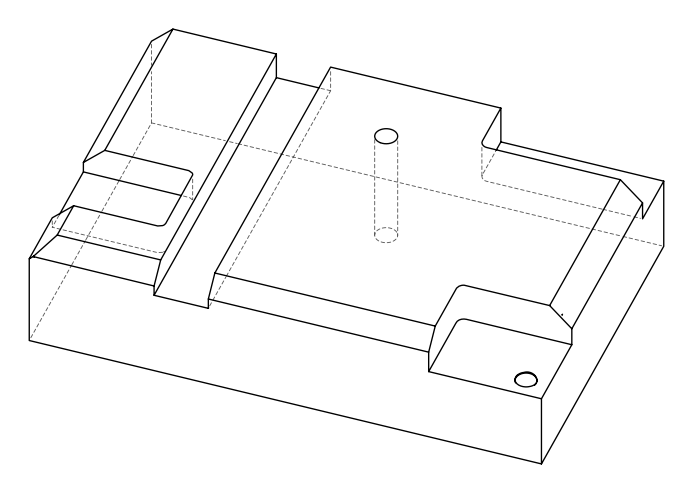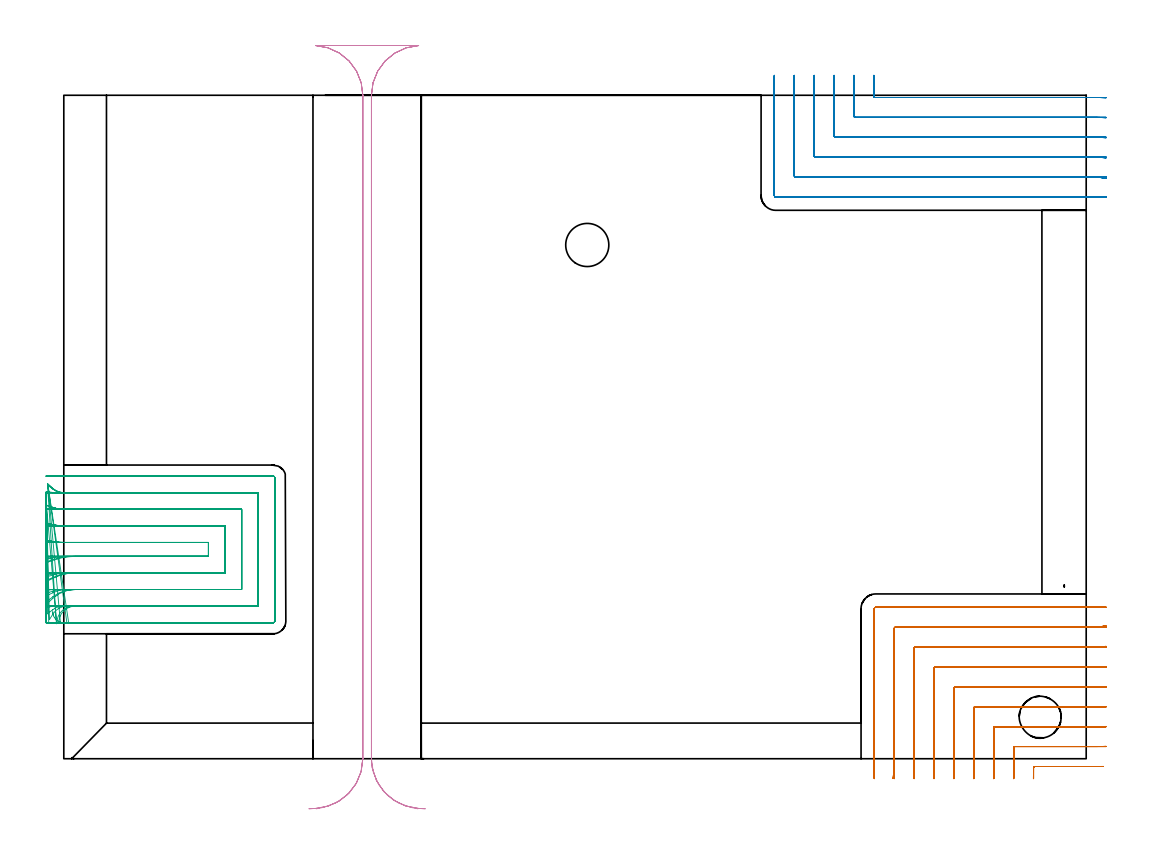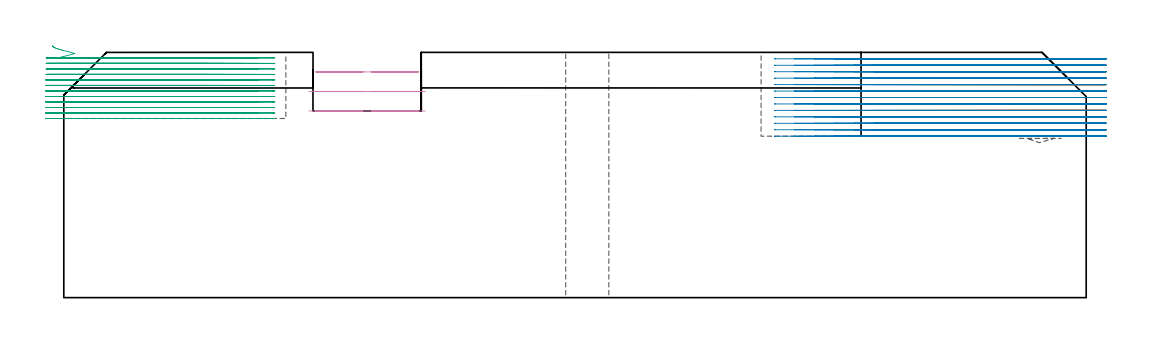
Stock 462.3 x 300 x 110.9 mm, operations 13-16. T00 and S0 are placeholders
(PLAN: 16 operations, 9 tool changes, 134.6 min)
(1 SPOT_DRILL | STEP1HOLE | NXT0321_9005460120000 | 0.05 min | 182 mm3)
(2 SPOT_DRILL_1 | STEP1POCKET | NXT0321_9005460120000 | 0.06 min | 4449 mm3)
(3 DRILL_BLIND_HOLE_INTO_CENTER | STEP1HOLE | UGT0301_198 | 0.06 min | 396 mm3)
(4 GUN_DRILL_THROUGH_HOLE | STEP1HOLE | UGT0307_003 | 0.55 min | 3818 mm3)
(5 SPADE_DRILL_TO_ENLARGE_THROUGH_HOLE | STEP1HOLE | UGT0306_010 | 0.48 min | 28662 mm3)
(6 DRILL_BLIND_HOLE_INTO_CENTER_1 | STEP1POCKET | NXT0301_128 | 0.02 min | 0 mm3)
(7 MILL_ROUGH_BLIND_HOLE_CONTOUR | STEP1POCKET | NXT0201_013 | Spiral | 0.21 min | 5029 mm3)
(8 AREA_MILL | FG_CHAMFER_SURFACE | UGT0205_001 | 3.16 min | 11966 mm3)
(9 AREA_MILL_1 | FG_CHAMFER_SURFACE_1 | UGT0205_001 | 5.18 min | 13771 mm3)
(10 AREA_MILL_2 | FG_CHAMFER_SURFACE_2 | UGT0205_001 | 9.72 min | 32609 mm3)
(11 AREA_MILL_3 | FG_CHAMFER_SURFACE_3 | UGT0205_001 | 11.3 min | 37842 mm3)
(12 AREA_MILL_4 | FG_CHAMFER_SURFACE_4 | UGT0205_001 | 9.84 min | 27697 mm3)
(13 MILL_CORNER_NOTCH_RECTANGULAR | CORNER_NOTCH_RECTANGULAR | NXT0201_011 | Follow Part, ap 3, ae 75% | 28.76 min | 275419 mm3)
(14 MILL_CORNER_NOTCH_RECTANGULAR_1 | CORNER_NOTCH_RECTANGULAR_1 | NXT0201_011 | Follow Part, ap 3, ae 75% | 27.34 min | 287849 mm3)
(15 MILL_SLOT | SLOT_PARTIAL_RECTANGULAR | NXT0201_013 | Follow Part, ap 2.5, ae 75% | 32.81 min | 225673 mm3)
(16 MILL_RECTANGULAR_SLOT | SLOT_RECTANGULAR | UGT0201_009 | Follow Part, ap 11.25, ae 75% | 5.07 min | 387062 mm3)
(TOOL NXT0321_9005460120000 | NC Spot Drill, 142deg, 12mm, Carbide, Uncoated | D12 PA142 FL30 Z2)
(TOOL UGT0301_198 | Twist Drill 7.9 mm | D7.9 PA118 FL73 Z2)
(TOOL UGT0307_003 | Gun Drill 7 mm | D7 PA130 FL24 Z1)
(TOOL UGT0306_010 | Spade Drill 19.5mm | D19.5 PA132 FL10 Z2)
(TOOL NXT0301_128 | Carbide Drill 12mm [861.1-1200-036A1-GP GC34] | D12 PA150 FL37.4 Z2)
(TOOL NXT0201_013 | ENDMILL 10mm | D10 FL30 Z4)
(TOOL UGT0205_001 | Chamfer Mill 20 x 3 x 45 deg. | D20 FL50 Z2)
(TOOL NXT0201_011 | ENDMILL 12mm [2P460-1200-NA 1630] | D12 FL38 Z6)
(TOOL UGT0201_009 | End Mill 45 mm | D45 FL63 Z6)
(OP 13 MILL_CORNER_NOTCH_RECTANGULAR)
G17 G21 G94 G90
T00 M6
G54
G17 G0 G90 X470.174 Y-3.482 S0 M3
G43 Z120.9 H1
Z107.985
G94 G1 X467.174 Y-3.499 F250.
G2 X466.772 Y-3.5 R72. F500.
G1 X439.094
G3 X438.5 Y-4.094 R0.6
G2 X438.485 Y-6. R72.
G1 X438.421 Y-8.999 F250.
G0 Z120.9
X471.299 Y5.591
Z107.985
G1 X468.3 Y5.519
G2 X466.772 Y5.5 R63. F500.
G1 X430.095
G3 X429.5 Y4.905 R0.6
G1 Y-4.472
G2 X429.481 Y-6. R63.
G1 X429.409 Y-8.999 F250.
G0 Z120.9
X471.299 Y14.607
Z107.985
G1 X468.3 Y14.522
G2 X466.772 Y14.5 R54. F500.
G1 X421.095
G3 X420.5 Y13.905 R0.6
G1 Y-4.472
G2 X420.478 Y-6. R54.
G1 X420.394 Y-8.999 F250.
G0 Z120.9
X471.298 Y23.628
Z107.985
G1 X468.3 Y23.526
G2 X466.772 Y23.5 R45. F500.
G1 X412.095
G3 X411.5 Y22.905 R0.6
G1 Y-4.472
G2 X411.474 Y-6. R45.
G1 X411.372 Y-8.998 F250.
G0 Z120.9
X471.297 Y32.66
Z107.985
G1 X468.3 Y32.532
G2 X466.772 Y32.5 R36. F500.
G1 X403.095
G3 X402.5 Y31.905 R0.6
G1 Y-4.472
G2 X402.468 Y-6. R36.
G1 X402.34 Y-8.997 F250.
G0 Z120.9
X471.295 Y41.713
Z107.985
G1 X468.3 Y41.543
G2 X466.772 Y41.5 R27. F500.
G1 X394.096
G3 X393.5 Y40.904 R0.6
G1 Y-4.472
G2 X393.457 Y-6. R27.
G1 X393.287 Y-8.995 F250.
G0 Z120.9
X471.289 Y50.82
Z107.985
G1 X468.3 Y50.565
G2 X466.772 Y50.5 R18. F500.
G1 X385.096
G3 X384.5 Y49.904 R0.6
G1 Y-4.472
G2 X384.435 Y-6. R18.
G1 X384.18 Y-8.989 F250.
G0 Z120.9
X471.256 Y60.14
Z107.985
G1 X468.3 Y59.631
G2 X466.772 Y59.5 R9. F500.
G1 X376.096
G3 X375.5 Y58.904 R0.6
G1 Y-4.472
G2 X375.369 Y-6. R9.
G1 X374.86 Y-8.956 F250.
G0 Z120.9
X469.772 Y68.5
Z107.985
G1 X466.772
X367.2 F500.
G3 X366.5 Y67.8 R0.7
G1 Y-4.472
Y-7.472 F250.
G0 Z120.9
X470.174 Y-3.482
Z105.069
G1 X467.174 Y-3.499
G2 X466.772 Y-3.5 R72. F500.
G1 X439.094
G3 X438.5 Y-4.094 R0.6
G2 X438.485 Y-6. R72.
G1 X438.421 Y-8.999 F250.
G0 Z120.9
X471.299 Y5.591
Z105.069
G1 X468.3 Y5.519
G2 X466.772 Y5.5 R63. F500.
G1 X430.095
G3 X429.5 Y4.905 R0.6
G1 Y-4.468
G2 X429.481 Y-6. R63.
G1 X429.408 Y-8.999 F250.
G0 Z120.9
X471.299 Y14.607
Z105.069
G1 X468.3 Y14.522
G2 X466.772 Y14.5 R54. F500.
G1 X421.095
G3 X420.5 Y13.905 R0.6
G1 Y-4.468
G2 X420.478 Y-6. R54.
G1 X420.393 Y-8.999 F250.
G0 Z120.9
X471.298 Y23.628
Z105.069
G1 X468.3 Y23.526
G2 X466.772 Y23.5 R45. F500.
G1 X412.095
G3 X411.5 Y22.905 R0.6
G1 Y-4.468
G2 X411.474 Y-6. R45.
G1 X411.372 Y-8.998 F250.
G0 Z120.9
X471.297 Y32.66
Z105.069
G1 X468.3 Y32.532
G2 X466.772 Y32.5 R36. F500.
G1 X403.095
G3 X402.5 Y31.905 R0.6
G1 Y-4.468
G2 X402.467 Y-6. R36.
G1 X402.34 Y-8.997 F250.
G0 Z120.9
X471.295 Y41.713
Z105.069
G1 X468.3 Y41.543
G2 X466.772 Y41.5 R27. F500.
G1 X394.096
G3 X393.5 Y40.904 R0.6
G1 Y-4.468
G2 X393.457 Y-6. R27.
G1 X393.286 Y-8.995 F250.
G0 Z120.9
X471.289 Y50.82
Z105.069
G1 X468.3 Y50.565
G2 X466.772 Y50.5 R18. F500.
G1 X385.096
G3 X384.5 Y49.904 R0.6
G1 Y-4.468
G2 X384.435 Y-6. R18.
G1 X384.179 Y-8.989 F250.
G0 Z120.9
X471.256 Y60.14
Z105.069
G1 X468.3 Y59.631
G2 X466.772 Y59.5 R9. F500.
G1 X376.096
G3 X375.5 Y58.904 R0.6
G1 Y-4.468
G2 X375.369 Y-6. R9.
G1 X374.858 Y-8.956 F250.
G0 Z120.9
X469.772 Y68.5
Z105.069
G1 X466.772
X367.2 F500.
G3 X366.5 Y67.8 R0.7
G1 Y-4.468
Y-7.468 F250.
G0 Z120.9
X470.174 Y-3.482
Z102.154
G1 X467.174 Y-3.499
G2 X466.772 Y-3.5 R72. F500.
G1 X439.094
G3 X438.5 Y-4.094 R0.6
G1 Y-5.335
G2 X438.497 Y-6. R72.
G1 X438.469 Y-9. F250.
G0 Z120.9
X471.299 Y5.591
Z102.154
G1 X468.3 Y5.519
G2 X466.772 Y5.5 R63. F500.
G1 X430.095
G3 X429.5 Y4.905 R0.6
G1 Y-5.335
G2 X429.496 Y-6. R63.
G1 X429.465 Y-9. F250.
G0 Z120.9
X471.299 Y14.607
Z102.154
G1 X468.3 Y14.522
G2 X466.772 Y14.5 R54. F500.
G1 X421.095
G3 X420.5 Y13.905 R0.6
G1 Y-5.335
G2 X420.496 Y-6. R54.
G1 X420.459 Y-9. F250.
G0 Z120.9
X471.298 Y23.628
Z102.154
G1 X468.3 Y23.526
G2 X466.772 Y23.5 R45. F500.
G1 X412.095
G3 X411.5 Y22.905 R0.6
G1 Y-5.335
G2 X411.495 Y-6. R45.
G1 X411.451 Y-9. F250.
G0 Z120.9
X471.297 Y32.66
Z102.154
G1 X468.3 Y32.532
G2 X466.772 Y32.5 R36. F500.
G1 X403.095
G3 X402.5 Y31.905 R0.6
G1 Y-5.335
G2 X402.494 Y-6. R36.
G1 X402.438 Y-8.999 F250.
G0 Z120.9
X471.295 Y41.713
Z102.154
G1 X468.3 Y41.543
G2 X466.772 Y41.5 R27. F500.
G1 X394.096
G3 X393.5 Y40.904 R0.6
G1 Y-5.335
G2 X393.492 Y-6. R27.
G1 X393.418 Y-8.999 F250.
G0 Z120.9
X471.289 Y50.82
Z102.154
G1 X468.3 Y50.565
G2 X466.772 Y50.5 R18. F500.
G1 X385.096
G3 X384.5 Y49.904 R0.6
G1 Y-5.335
G2 X384.488 Y-6. R18.
G1 X384.377 Y-8.998 F250.
G0 Z120.9
X471.256 Y60.14
Z102.154
G1 X468.3 Y59.631
G2 X466.772 Y59.5 R9. F500.
G1 X376.096
G3 X375.5 Y58.904 R0.6
G1 Y-5.335
G2 X375.475 Y-6. R9.
G1 X375.254 Y-8.992 F250.
G0 Z120.9
X469.772 Y68.5
Z102.154
G1 X466.772
X367.2 F500.
G3 X366.5 Y67.8 R0.7
G1 Y-5.335
Y-8.335 F250.
G0 Z120.9
X470.174 Y-3.489
Z99.238
G1 X467.174 Y-3.5
X466.926 F500.
X439.094
G3 X438.5 Y-4.094 R0.6
G1 Y-6.
Y-9. F250.
G0 Z120.9
X471.299 Y5.58
Z99.238
G1 X468.3 Y5.515
G2 X466.926 Y5.5 R63. F500.
G1 X430.095
G3 X429.5 Y4.905 R0.6
G1 Y-6.
Y-9. F250.
G0 Z120.9
X471.299 Y14.594
Z99.238
G1 X468.3 Y14.517
G2 X466.926 Y14.5 R54. F500.
G1 X421.095
G3 X420.5 Y13.905 R0.6
G1 Y-6.
Y-9. F250.
G0 Z120.9
X471.299 Y23.613
Z99.238
G1 X468.3 Y23.521
G2 X466.926 Y23.5 R45. F500.
G1 X412.095
G3 X411.5 Y22.905 R0.6
G1 Y-6.
Y-9. F250.
G0 Z120.9
X471.298 Y32.641
Z99.238
G1 X468.3 Y32.526
G2 X466.926 Y32.5 R36. F500.
G1 X403.095
G3 X402.5 Y31.905 R0.6
G1 Y-6.
Y-9. F250.
G0 Z120.9
X471.296 Y41.688
Z99.238
G1 X468.3 Y41.535
G2 X466.926 Y41.5 R27. F500.
G1 X394.096
G3 X393.5 Y40.904 R0.6
G1 Y-6.
Y-9. F250.
G0 Z120.9
X471.291 Y50.781
Z99.238
G1 X468.3 Y50.552
G2 X466.926 Y50.5 R18. F500.
G1 X385.096
G3 X384.5 Y49.904 R0.6
G1 Y-6.
Y-9. F250.
G0 Z120.9
X471.265 Y60.063
Z99.238
G1 X468.3 Y59.605
G2 X466.926 Y59.5 R9. F500.
G1 X376.096
G3 X375.5 Y58.904 R0.6
G1 Y-6.
Y-9. F250.
G0 Z120.9
X469.926 Y68.5
Z99.238
G1 X466.926
X367.2 F500.
G3 X366.5 Y67.8 R0.7
G1 Y-6.
Y-9. F250.
G0 Z120.9
X470.173 Y-3.5
Z96.323
G1 X467.173
X439.094 F500.
G3 X438.5 Y-4.094 R0.6
G1 Y-6.
Y-9. F250.
G0 Z120.9
X471.3 Y5.503
Z96.323
G1 X468.3 Y5.5
X468.247 F500.
X430.095
G3 X429.5 Y4.905 R0.6
G1 Y-6.
Y-9. F250.
G0 Z120.9
X471.3 Y14.503
Z96.323
G1 X468.3 Y14.5
X468.247 F500.
X421.095
G3 X420.5 Y13.905 R0.6
G1 Y-6.
Y-9. F250.
G0 Z120.9
X471.3 Y23.504
Z96.323
G1 X468.3 Y23.5
X468.247 F500.
X412.095
G3 X411.5 Y22.905 R0.6
G1 Y-6.
Y-9. F250.
G0 Z120.9
X471.3 Y32.504
Z96.323
G1 X468.3 Y32.5
X468.247 F500.
X403.095
G3 X402.5 Y31.905 R0.6
G1 Y-6.
Y-9. F250.
G0 Z120.9
X471.3 Y41.506
Z96.323
G1 X468.3 Y41.5
X468.247 F500.
X394.096
G3 X393.5 Y40.904 R0.6
G1 Y-6.
Y-9. F250.
G0 Z120.9
X471.3 Y50.509
Z96.323
G1 X468.3 Y50.5
X468.247 F500.
X385.096
G3 X384.5 Y49.904 R0.6
G1 Y-6.
Y-9. F250.
G0 Z120.9
X471.3 Y59.518
Z96.323
G1 X468.3 Y59.5
X468.247 F500.
X376.096
G3 X375.5 Y58.904 R0.6
G1 Y-6.
Y-9. F250.
G0 Z120.9
X471.247 Y68.5
Z96.323
G1 X468.247
X367.2 F500.
G3 X366.5 Y67.8 R0.7
G1 Y-6.
Y-9. F250.
G0 Z120.9
X470.173 Y-3.5
Z93.408
G1 X467.173
X439.094 F500.
G3 X438.5 Y-4.094 R0.6
G1 Y-6.
Y-9. F250.
G0 Z120.9
X471.3 Y5.5
Z93.408
G1 X468.3
X430.095 F500.
G3 X429.5 Y4.905 R0.6
G1 Y-6.
Y-9. F250.
G0 Z120.9
X471.3 Y14.5
Z93.408
G1 X468.3
X421.095 F500.
G3 X420.5 Y13.905 R0.6
G1 Y-6.
Y-9. F250.
G0 Z120.9
X471.3 Y23.5
Z93.408
G1 X468.3
X412.095 F500.
G3 X411.5 Y22.905 R0.6
G1 Y-6.
Y-9. F250.
G0 Z120.9
X471.3 Y32.5
Z93.408
G1 X468.3
X403.095 F500.
G3 X402.5 Y31.905 R0.6
G1 Y-6.
Y-9. F250.
G0 Z120.9
X471.3 Y41.5
Z93.408
G1 X468.3
X394.096 F500.
G3 X393.5 Y40.904 R0.6
G1 Y-6.
Y-9. F250.
G0 Z120.9
X471.3 Y50.5
Z93.408
G1 X468.3
X385.096 F500.
G3 X384.5 Y49.904 R0.6
G1 Y-6.
Y-9. F250.
G0 Z120.9
X471.3 Y59.5
Z93.408
G1 X468.3
X376.096 F500.
G3 X375.5 Y58.904 R0.6
G1 Y-6.
Y-9. F250.
G0 Z120.9
X471.3 Y68.5
Z93.408
G1 X468.3
X367.2 F500.
G3 X366.5 Y67.8 R0.7
G1 Y-6.
Y-9. F250.
G0 Z120.9
X470.173 Y-3.5
Z90.492
G1 X467.173
X439.094 F500.
G3 X438.5 Y-4.094 R0.6
G1 Y-6.
Y-9. F250.
G0 Z120.9
X471.3 Y5.5
Z90.492
G1 X468.3
X430.095 F500.
G3 X429.5 Y4.905 R0.6
G1 Y-6.
Y-9. F250.
G0 Z120.9
X471.3 Y14.5
Z90.492
G1 X468.3
X421.095 F500.
G3 X420.5 Y13.905 R0.6
G1 Y-6.
Y-9. F250.
G0 Z120.9
X471.3 Y23.5
Z90.492
G1 X468.3
X412.095 F500.
G3 X411.5 Y22.905 R0.6
G1 Y-6.
Y-9. F250.
G0 Z120.9
X471.3 Y32.5
Z90.492
G1 X468.3
X403.095 F500.
G3 X402.5 Y31.905 R0.6
G1 Y-6.
Y-9. F250.
G0 Z120.9
X471.3 Y41.5
Z90.492
G1 X468.3
X394.096 F500.
G3 X393.5 Y40.904 R0.6
G1 Y-6.
Y-9. F250.
G0 Z120.9
X471.3 Y50.5
Z90.492
G1 X468.3
X385.096 F500.
G3 X384.5 Y49.904 R0.6
G1 Y-6.
Y-9. F250.
G0 Z120.9
X471.3 Y59.5
Z90.492
G1 X468.3
X376.096 F500.
G3 X375.5 Y58.904 R0.6
G1 Y-6.
Y-9. F250.
G0 Z120.9
X471.3 Y68.5
Z90.492
G1 X468.3
X367.2 F500.
G3 X366.5 Y67.8 R0.7
G1 Y-6.
Y-9. F250.
G0 Z120.9
X470.173 Y-3.5
Z87.577
G1 X467.173
X439.094 F500.
G3 X438.5 Y-4.094 R0.6
G1 Y-6.
Y-9. F250.
G0 Z120.9
X471.3 Y5.5
Z87.577
G1 X468.3
X430.095 F500.
G3 X429.5 Y4.905 R0.6
G1 Y-6.
Y-9. F250.
G0 Z120.9
X471.3 Y14.5
Z87.577
G1 X468.3
X421.095 F500.
G3 X420.5 Y13.905 R0.6
G1 Y-6.
Y-9. F250.
G0 Z120.9
X471.3 Y23.5
Z87.577
G1 X468.3
X412.095 F500.
G3 X411.5 Y22.905 R0.6
G1 Y-6.
Y-9. F250.
G0 Z120.9
X471.3 Y32.5
Z87.577
G1 X468.3
X403.095 F500.
G3 X402.5 Y31.905 R0.6
G1 Y-6.
Y-9. F250.
G0 Z120.9
X471.3 Y41.5
Z87.577
G1 X468.3
X394.096 F500.
G3 X393.5 Y40.904 R0.6
G1 Y-6.
Y-9. F250.
G0 Z120.9
X471.3 Y50.5
Z87.577
G1 X468.3
X385.096 F500.
G3 X384.5 Y49.904 R0.6
G1 Y-6.
Y-9. F250.
G0 Z120.9
X471.3 Y59.5
Z87.577
G1 X468.3
X376.096 F500.
G3 X375.5 Y58.904 R0.6
G1 Y-6.
Y-9. F250.
G0 Z120.9
X471.3 Y68.5
Z87.577
G1 X468.3
X367.2 F500.
G3 X366.5 Y67.8 R0.7
G1 Y-6.
Y-9. F250.
G0 Z120.9
X470.173 Y-3.5
Z84.662
G1 X467.173
X439.094 F500.
G3 X438.5 Y-4.094 R0.6
G1 Y-6.
Y-9. F250.
G0 Z120.9
X471.3 Y5.5
Z84.662
G1 X468.3
X430.095 F500.
G3 X429.5 Y4.905 R0.6
G1 Y-6.
Y-9. F250.
G0 Z120.9
X471.3 Y14.5
Z84.662
G1 X468.3
X421.095 F500.
G3 X420.5 Y13.905 R0.6
G1 Y-6.
Y-9. F250.
G0 Z120.9
X471.3 Y23.5
Z84.662
G1 X468.3
X412.095 F500.
G3 X411.5 Y22.905 R0.6
G1 Y-6.
Y-9. F250.
G0 Z120.9
X471.3 Y32.5
Z84.662
G1 X468.3
X403.095 F500.
G3 X402.5 Y31.905 R0.6
G1 Y-6.
Y-9. F250.
G0 Z120.9
X471.3 Y41.5
Z84.662
G1 X468.3
X394.096 F500.
G3 X393.5 Y40.904 R0.6
G1 Y-6.
Y-9. F250.
G0 Z120.9
X471.3 Y50.5
Z84.662
G1 X468.3
X385.096 F500.
G3 X384.5 Y49.904 R0.6
G1 Y-6.
Y-9. F250.
G0 Z120.9
X471.3 Y59.5
Z84.662
G1 X468.3
X376.096 F500.
G3 X375.5 Y58.904 R0.6
G1 Y-6.
Y-9. F250.
G0 Z120.9
X471.3 Y68.5
Z84.662
G1 X468.3
X367.2 F500.
G3 X366.5 Y67.8 R0.7
G1 Y-6.
Y-9. F250.
G0 Z120.9
X470.173 Y-3.5
Z81.746
G1 X467.173
X439.094 F500.
G3 X438.5 Y-4.094 R0.6
G1 Y-6.
Y-9. F250.
G0 Z120.9
X471.3 Y5.5
Z81.746
G1 X468.3
X430.095 F500.
G3 X429.5 Y4.905 R0.6
G1 Y-6.
Y-9. F250.
G0 Z120.9
X471.3 Y14.5
Z81.746
G1 X468.3
X421.095 F500.
G3 X420.5 Y13.905 R0.6
G1 Y-6.
Y-9. F250.
G0 Z120.9
X471.3 Y23.5
Z81.746
G1 X468.3
X412.095 F500.
G3 X411.5 Y22.905 R0.6
G1 Y-6.
Y-9. F250.
G0 Z120.9
X471.3 Y32.5
Z81.746
G1 X468.3
X403.095 F500.
G3 X402.5 Y31.905 R0.6
G1 Y-6.
Y-9. F250.
G0 Z120.9
X471.3 Y41.5
Z81.746
G1 X468.3
X394.096 F500.
G3 X393.5 Y40.904 R0.6
G1 Y-6.
Y-9. F250.
G0 Z120.9
X471.3 Y50.5
Z81.746
G1 X468.3
X385.096 F500.
G3 X384.5 Y49.904 R0.6
G1 Y-6.
Y-9. F250.
G0 Z120.9
X471.3 Y59.5
Z81.746
G1 X468.3
X376.096 F500.
G3 X375.5 Y58.904 R0.6
G1 Y-6.
Y-9. F250.
G0 Z120.9
X471.3 Y68.5
Z81.746
G1 X468.3
X367.2 F500.
G3 X366.5 Y67.8 R0.7
G1 Y-6.
Y-9. F250.
G0 Z120.9
X470.173 Y-3.5
Z78.831
G1 X467.173
X439.094 F500.
G3 X438.5 Y-4.094 R0.6
G1 Y-6.
Y-9. F250.
G0 Z120.9
X471.3 Y5.5
Z78.831
G1 X468.3
X430.095 F500.
G3 X429.5 Y4.905 R0.6
G1 Y-6.
Y-9. F250.
G0 Z120.9
X471.3 Y14.5
Z78.831
G1 X468.3
X421.095 F500.
G3 X420.5 Y13.905 R0.6
G1 Y-6.
Y-9. F250.
G0 Z120.9
X471.3 Y23.5
Z78.831
G1 X468.3
X412.095 F500.
G3 X411.5 Y22.905 R0.6
G1 Y-6.
Y-9. F250.
G0 Z120.9
X471.3 Y32.5
Z78.831
G1 X468.3
X403.095 F500.
G3 X402.5 Y31.905 R0.6
G1 Y-6.
Y-9. F250.
G0 Z120.9
X471.3 Y41.5
Z78.831
G1 X468.3
X394.096 F500.
G3 X393.5 Y40.904 R0.6
G1 Y-6.
Y-9. F250.
G0 Z120.9
X471.3 Y50.5
Z78.831
G1 X468.3
X385.096 F500.
G3 X384.5 Y49.904 R0.6
G1 Y-6.
Y-9. F250.
G0 Z120.9
X471.3 Y59.5
Z78.831
G1 X468.3
X376.096 F500.
G3 X375.5 Y58.904 R0.6
G1 Y-6.
Y-9. F250.
G0 Z120.9
X471.3 Y68.5
Z78.831
G1 X468.3
X367.2 F500.
G3 X366.5 Y67.8 R0.7
G1 Y-6.
Y-9. F250.
G0 Z120.9
X470.173 Y-3.5
Z75.915
G1 X467.173
X439.094 F500.
G3 X438.5 Y-4.094 R0.6
G1 Y-6.
Y-9. F250.
G0 Z120.9
X471.3 Y5.5
Z75.915
G1 X468.3
X430.095 F500.
G3 X429.5 Y4.905 R0.6
G1 Y-6.
Y-9. F250.
G0 Z120.9
X471.3 Y14.5
Z75.915
G1 X468.3
X421.095 F500.
G3 X420.5 Y13.905 R0.6
G1 Y-6.
Y-9. F250.
G0 Z120.9
X471.3 Y23.5
Z75.915
G1 X468.3
X412.095 F500.
G3 X411.5 Y22.905 R0.6
G1 Y-6.
Y-9. F250.
G0 Z120.9
X471.3 Y32.5
Z75.915
G1 X468.3
X403.095 F500.
G3 X402.5 Y31.905 R0.6
G1 Y-6.
Y-9. F250.
G0 Z120.9
X471.3 Y41.5
Z75.915
G1 X468.3
X394.096 F500.
G3 X393.5 Y40.904 R0.6
G1 Y-6.
Y-9. F250.
G0 Z120.9
X471.3 Y50.5
Z75.915
G1 X468.3
X385.096 F500.
G3 X384.5 Y49.904 R0.6
G1 Y-6.
Y-9. F250.
G0 Z120.9
X471.3 Y59.5
Z75.915
G1 X468.3
X376.096 F500.
G3 X375.5 Y58.904 R0.6
G1 Y-6.
Y-9. F250.
G0 Z120.9
X471.3 Y68.5
Z75.915
G1 X468.3
X367.2 F500.
G3 X366.5 Y67.8 R0.7
G1 Y-6.
Y-9. F250.
G0 Z120.9
X470.173 Y-3.5
Z73.
G1 X467.173
X439.094 F500.
G3 X438.5 Y-4.094 R0.6
G1 Y-6.
Y-9. F250.
G0 Z120.9
X471.3 Y5.5
Z73.
G1 X468.3
X430.095 F500.
G3 X429.5 Y4.905 R0.6
G1 Y-6.
Y-9. F250.
G0 Z120.9
X471.3 Y14.5
Z73.
G1 X468.3
X421.095 F500.
G3 X420.5 Y13.905 R0.6
G1 Y-6.
Y-9. F250.
G0 Z120.9
X471.3 Y23.5
Z73.
G1 X468.3
X412.095 F500.
G3 X411.5 Y22.905 R0.6
G1 Y-6.
Y-9. F250.
G0 Z120.9
X471.3 Y32.5
Z73.
G1 X468.3
X403.095 F500.
G3 X402.5 Y31.905 R0.6
G1 Y-6.
Y-9. F250.
G0 Z120.9
X471.3 Y41.5
Z73.
G1 X468.3
X394.096 F500.
G3 X393.5 Y40.904 R0.6
G1 Y-6.
Y-9. F250.
G0 Z120.9
X471.3 Y50.5
Z73.
G1 X468.3
X385.096 F500.
G3 X384.5 Y49.904 R0.6
G1 Y-6.
Y-9. F250.
G0 Z120.9
X471.3 Y59.5
Z73.
G1 X468.3
X376.096 F500.
G3 X375.5 Y58.904 R0.6
G1 Y-6.
Y-9. F250.
G0 Z120.9
X471.3 Y68.5
Z73.
G1 X468.3
X367.2 F500.
G3 X366.5 Y67.8 R0.7
G1 Y-6.
Y-9. F250.
G0 Z120.9
M5
M2
(OP 14 MILL_CORNER_NOTCH_RECTANGULAR_1)
G17 G21 G94 G90
T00 M6
G54
G17 G0 G90 X366.3 Y309. S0 M3
G43 Z120.9 H1
Z107.985
G94 G1 Y306. F250.
Y299.595 F500.
G3 X366.895 Y299. R0.6
G1 X466.772
G2 X468.3 Y298.974 R45.
G1 X471.298 Y298.872 F250.
G0 Z120.9
X357.3 Y309.
Z107.985
G1 Y306.
Y290.595 F500.
G3 X357.895 Y290. R0.6
G1 X466.772
G2 X468.3 Y289.968 R36.
G1 X471.297 Y289.84 F250.
G0 Z120.9
X348.3 Y309.
Z107.985
G1 Y306.
Y281.596 F500.
G3 X348.896 Y281. R0.6
G1 X466.772
G2 X468.3 Y280.957 R27.
G1 X471.295 Y280.787 F250.
G0 Z120.9
X339.3 Y309.
Z107.985
G1 Y306.
Y272.596 F500.
G3 X339.896 Y272. R0.6
G1 X466.772
G2 X468.3 Y271.935 R18.
G1 X471.289 Y271.68 F250.
G0 Z120.9
X330.3 Y309.
Z107.985
G1 Y306.
Y263.596 F500.
G3 X330.896 Y263. R0.6
G1 X466.772
G2 X468.3 Y262.869 R9.
G1 X471.256 Y262.36 F250.
G0 Z120.9
X321.3 Y309.
Z107.985
G1 Y306.
Y254.6 F500.
G3 X321.9 Y254. R0.6
G1 X466.772
X469.772 F250.
G0 Z120.9
X366.3 Y309.
Z105.069
G1 Y306.
Y299.595 F500.
G3 X366.895 Y299. R0.6
G1 X466.772
G2 X468.3 Y298.974 R45.
G1 X471.298 Y298.872 F250.
G0 Z120.9
X357.3 Y309.
Z105.069
G1 Y306.
Y290.595 F500.
G3 X357.895 Y290. R0.6
G1 X466.772
G2 X468.3 Y289.968 R36.
G1 X471.297 Y289.84 F250.
G0 Z120.9
X348.3 Y309.
Z105.069
G1 Y306.
Y281.596 F500.
G3 X348.896 Y281. R0.6
G1 X466.772
G2 X468.3 Y280.957 R27.
G1 X471.295 Y280.787 F250.
G0 Z120.9
X339.3 Y309.
Z105.069
G1 Y306.
Y272.596 F500.
G3 X339.896 Y272. R0.6
G1 X466.772
G2 X468.3 Y271.935 R18.
G1 X471.289 Y271.68 F250.
G0 Z120.9
X330.3 Y309.
Z105.069
G1 Y306.
Y263.596 F500.
G3 X330.896 Y263. R0.6
G1 X466.772
G2 X468.3 Y262.869 R9.
G1 X471.256 Y262.36 F250.
G0 Z120.9
X321.3 Y309.
Z105.069
G1 Y306.
Y254.6 F500.
G3 X321.9 Y254. R0.6
G1 X466.772
X469.772 F250.
G0 Z120.9
X366.3 Y309.
Z102.154
G1 Y306.
Y299.595 F500.
G3 X366.895 Y299. R0.6
G1 X466.772
G2 X468.3 Y298.974 R45.
G1 X471.298 Y298.872 F250.
G0 Z120.9
X357.3 Y309.
Z102.154
G1 Y306.
Y290.595 F500.
G3 X357.895 Y290. R0.6
G1 X466.772
G2 X468.3 Y289.968 R36.
G1 X471.297 Y289.84 F250.
G0 Z120.9
X348.3 Y309.
Z102.154
G1 Y306.
Y281.596 F500.
G3 X348.896 Y281. R0.6
G1 X466.772
G2 X468.3 Y280.957 R27.
G1 X471.295 Y280.787 F250.
G0 Z120.9
X339.3 Y309.
Z102.154
G1 Y306.
Y272.596 F500.
G3 X339.896 Y272. R0.6
G1 X466.772
G2 X468.3 Y271.935 R18.
G1 X471.289 Y271.68 F250.
G0 Z120.9
X330.3 Y309.
Z102.154
G1 Y306.
Y263.596 F500.
G3 X330.896 Y263. R0.6
G1 X466.772
G2 X468.3 Y262.869 R9.
G1 X471.256 Y262.36 F250.
G0 Z120.9
X321.3 Y309.
Z102.154
G1 Y306.
Y254.6 F500.
G3 X321.9 Y254. R0.6
G1 X466.772
X469.772 F250.
G0 Z120.9
X366.3 Y309.
Z99.238
G1 Y306.
Y299.595 F500.
G3 X366.895 Y299. R0.6
G1 X466.989
G2 X468.3 Y298.981 R45.
G1 X471.299 Y298.893 F250.
G0 Z120.9
X357.3 Y309.
Z99.238
G1 Y306.
Y290.595 F500.
G3 X357.895 Y290. R0.6
G1 X466.989
G2 X468.3 Y289.976 R36.
G1 X471.298 Y289.867 F250.
G0 Z120.9
X348.3 Y309.
Z99.238
G1 Y306.
Y281.596 F500.
G3 X348.896 Y281. R0.6
G1 X466.989
G2 X468.3 Y280.968 R27.
G1 X471.296 Y280.822 F250.
G0 Z120.9
X339.3 Y309.
Z99.238
G1 Y306.
Y272.596 F500.
G3 X339.896 Y272. R0.6
G1 X466.989
G2 X468.3 Y271.952 R18.
G1 X471.292 Y271.734 F250.
G0 Z120.9
X330.3 Y309.
Z99.238
G1 Y306.
Y263.596 F500.
G3 X330.896 Y263. R0.6
G1 X466.989
G2 X468.3 Y262.904 R9.
G1 X471.268 Y262.467 F250.
G0 Z120.9
X321.3 Y309.
Z99.238
G1 Y306.
Y254.6 F500.
G3 X321.9 Y254. R0.6
G1 X466.989
X469.989 F250.
G0 Z120.9
X366.3 Y309.
Z96.323
G1 Y306.
Y299.595 F500.
G3 X366.895 Y299. R0.6
G1 X468.248
X468.3
X471.3 Y298.997 F250.
G0 Z120.9
X357.3 Y309.
Z96.323
G1 Y306.
Y290.595 F500.
G3 X357.895 Y290. R0.6
G1 X468.248
X468.3
X471.3 Y289.996 F250.
G0 Z120.9
X348.3 Y309.
Z96.323
G1 Y306.
Y281.596 F500.
G3 X348.896 Y281. R0.6
G1 X468.248
X468.3
X471.3 Y280.994 F250.
G0 Z120.9
X339.3 Y309.
Z96.323
G1 Y306.
Y272.596 F500.
G3 X339.896 Y272. R0.6
G1 X468.248
X468.3
X471.3 Y271.991 F250.
G0 Z120.9
X330.3 Y309.
Z96.323
G1 Y306.
Y263.596 F500.
G3 X330.896 Y263. R0.6
G1 X468.248
X468.3
X471.3 Y262.983 F250.
G0 Z120.9
X321.3 Y309.
Z96.323
G1 Y306.
Y254.6 F500.
G3 X321.9 Y254. R0.6
G1 X468.248
X471.248 F250.
G0 Z120.9
X366.3 Y309.
Z93.408
G1 Y306.
Y299.595 F500.
G3 X366.895 Y299. R0.6
G1 X468.3
X471.3 F250.
G0 Z120.9
X357.3 Y309.
Z93.408
G1 Y306.
Y290.595 F500.
G3 X357.895 Y290. R0.6
G1 X468.3
X471.3 F250.
G0 Z120.9
X348.3 Y309.
Z93.408
G1 Y306.
Y281.596 F500.
G3 X348.896 Y281. R0.6
G1 X468.3
X471.3 F250.
G0 Z120.9
X339.3 Y309.
Z93.408
G1 Y306.
Y272.596 F500.
G3 X339.896 Y272. R0.6
G1 X468.3
X471.3 F250.
G0 Z120.9
X330.3 Y309.
Z93.408
G1 Y306.
Y263.596 F500.
G3 X330.896 Y263. R0.6
G1 X468.3
X471.3 F250.
G0 Z120.9
X321.3 Y309.
Z93.408
G1 Y306.
Y254.6 F500.
G3 X321.9 Y254. R0.6
G1 X468.3
X471.3 F250.
G0 Z120.9
X366.3 Y309.
Z90.492
G1 Y306.
Y299.595 F500.
G3 X366.895 Y299. R0.6
G1 X468.3
X471.3 F250.
G0 Z120.9
X357.3 Y309.
Z90.492
G1 Y306.
Y290.595 F500.
G3 X357.895 Y290. R0.6
G1 X468.3
X471.3 F250.
G0 Z120.9
X348.3 Y309.
Z90.492
G1 Y306.
Y281.596 F500.
G3 X348.896 Y281. R0.6
G1 X468.3
X471.3 F250.
G0 Z120.9
X339.3 Y309.
Z90.492
G1 Y306.
Y272.596 F500.
G3 X339.896 Y272. R0.6
G1 X468.3
X471.3 F250.
G0 Z120.9
X330.3 Y309.
Z90.492
G1 Y306.
Y263.596 F500.
G3 X330.896 Y263. R0.6
G1 X468.3
X471.3 F250.
G0 Z120.9
X321.3 Y309.
Z90.492
G1 Y306.
Y254.6 F500.
G3 X321.9 Y254. R0.6
G1 X468.3
X471.3 F250.
G0 Z120.9
X366.3 Y309.
Z87.577
G1 Y306.
Y299.595 F500.
G3 X366.895 Y299. R0.6
G1 X468.3
X471.3 F250.
G0 Z120.9
X357.3 Y309.
Z87.577
G1 Y306.
Y290.595 F500.
G3 X357.895 Y290. R0.6
G1 X468.3
X471.3 F250.
G0 Z120.9
X348.3 Y309.
Z87.577
G1 Y306.
Y281.596 F500.
G3 X348.896 Y281. R0.6
G1 X468.3
X471.3 F250.
G0 Z120.9
X339.3 Y309.
Z87.577
G1 Y306.
Y272.596 F500.
G3 X339.896 Y272. R0.6
G1 X468.3
X471.3 F250.
G0 Z120.9
X330.3 Y309.
Z87.577
G1 Y306.
Y263.596 F500.
G3 X330.896 Y263. R0.6
G1 X468.3
X471.3 F250.
G0 Z120.9
X321.3 Y309.
Z87.577
G1 Y306.
Y254.6 F500.
G3 X321.9 Y254. R0.6
G1 X468.3
X471.3 F250.
G0 Z120.9
X366.3 Y309.
Z84.662
G1 Y306.
Y299.595 F500.
G3 X366.895 Y299. R0.6
G1 X468.3
X471.3 F250.
G0 Z120.9
X357.3 Y309.
Z84.662
G1 Y306.
Y290.595 F500.
G3 X357.895 Y290. R0.6
G1 X468.3
X471.3 F250.
G0 Z120.9
X348.3 Y309.
Z84.662
G1 Y306.
Y281.596 F500.
G3 X348.896 Y281. R0.6
G1 X468.3
X471.3 F250.
G0 Z120.9
X339.3 Y309.
Z84.662
G1 Y306.
Y272.596 F500.
G3 X339.896 Y272. R0.6
G1 X468.3
X471.3 F250.
G0 Z120.9
X330.3 Y309.
Z84.662
G1 Y306.
Y263.596 F500.
G3 X330.896 Y263. R0.6
G1 X468.3
X471.3 F250.
G0 Z120.9
X321.3 Y309.
Z84.662
G1 Y306.
Y254.6 F500.
G3 X321.9 Y254. R0.6
G1 X468.3
X471.3 F250.
G0 Z120.9
X366.3 Y309.
Z81.746
G1 Y306.
Y299.595 F500.
G3 X366.895 Y299. R0.6
G1 X468.3
X471.3 F250.
G0 Z120.9
X357.3 Y309.
Z81.746
G1 Y306.
Y290.595 F500.
G3 X357.895 Y290. R0.6
G1 X468.3
X471.3 F250.
G0 Z120.9
X348.3 Y309.
Z81.746
G1 Y306.
Y281.596 F500.
G3 X348.896 Y281. R0.6
G1 X468.3
X471.3 F250.
G0 Z120.9
X339.3 Y309.
Z81.746
G1 Y306.
Y272.596 F500.
G3 X339.896 Y272. R0.6
G1 X468.3
X471.3 F250.
G0 Z120.9
X330.3 Y309.
Z81.746
G1 Y306.
Y263.596 F500.
G3 X330.896 Y263. R0.6
G1 X468.3
X471.3 F250.
G0 Z120.9
X321.3 Y309.
Z81.746
G1 Y306.
Y254.6 F500.
G3 X321.9 Y254. R0.6
G1 X468.3
X471.3 F250.
G0 Z120.9
X366.3 Y309.
Z78.831
G1 Y306.
Y299.595 F500.
G3 X366.895 Y299. R0.6
G1 X468.3
X471.3 F250.
G0 Z120.9
X357.3 Y309.
Z78.831
G1 Y306.
Y290.595 F500.
G3 X357.895 Y290. R0.6
G1 X468.3
X471.3 F250.
G0 Z120.9
X348.3 Y309.
Z78.831
G1 Y306.
Y281.596 F500.
G3 X348.896 Y281. R0.6
G1 X468.3
X471.3 F250.
G0 Z120.9
X339.3 Y309.
Z78.831
G1 Y306.
Y272.596 F500.
G3 X339.896 Y272. R0.6
G1 X468.3
X471.3 F250.
G0 Z120.9
X330.3 Y309.
Z78.831
G1 Y306.
Y263.596 F500.
G3 X330.896 Y263. R0.6
G1 X468.3
X471.3 F250.
G0 Z120.9
X321.3 Y309.
Z78.831
G1 Y306.
Y254.6 F500.
G3 X321.9 Y254. R0.6
G1 X468.3
X471.3 F250.
G0 Z120.9
X366.3 Y309.
Z75.915
G1 Y306.
Y299.595 F500.
G3 X366.895 Y299. R0.6
G1 X468.3
X471.3 F250.
G0 Z120.9
X357.3 Y309.
Z75.915
G1 Y306.
Y290.595 F500.
G3 X357.895 Y290. R0.6
G1 X468.3
X471.3 F250.
G0 Z120.9
X348.3 Y309.
Z75.915
G1 Y306.
Y281.596 F500.
G3 X348.896 Y281. R0.6
G1 X468.3
X471.3 F250.
G0 Z120.9
X339.3 Y309.
Z75.915
G1 Y306.
Y272.596 F500.
G3 X339.896 Y272. R0.6
G1 X468.3
X471.3 F250.
G0 Z120.9
X330.3 Y309.
Z75.915
G1 Y306.
Y263.596 F500.
G3 X330.896 Y263. R0.6
G1 X468.3
X471.3 F250.
G0 Z120.9
X321.3 Y309.
Z75.915
G1 Y306.
Y254.6 F500.
G3 X321.9 Y254. R0.6
G1 X468.3
X471.3 F250.
G0 Z120.9
X366.3 Y309.
Z73.
G1 Y306.
Y299.595 F500.
G3 X366.895 Y299. R0.6
G1 X468.3
X471.3 F250.
G0 Z120.9
X357.3 Y309.
Z73.
G1 Y306.
Y290.595 F500.
G3 X357.895 Y290. R0.6
G1 X468.3
X471.3 F250.
G0 Z120.9
X348.3 Y309.
Z73.
G1 Y306.
Y281.596 F500.
G3 X348.896 Y281. R0.6
G1 X468.3
X471.3 F250.
G0 Z120.9
X339.3 Y309.
Z73.
G1 Y306.
Y272.596 F500.
G3 X339.896 Y272. R0.6
G1 X468.3
X471.3 F250.
G0 Z120.9
X330.3 Y309.
Z73.
G1 Y306.
Y263.596 F500.
G3 X330.896 Y263. R0.6
G1 X468.3
X471.3 F250.
G0 Z120.9
X321.3 Y309.
Z73.
G1 Y306.
Y254.6 F500.
G3 X321.9 Y254. R0.6
G1 X468.3
X471.3 F250.
G0 Z120.9
M5
M2
(OP 15 MILL_SLOT)
G17 G21 G94 G90
T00 M6
G54
G17 G0 G90 X-7.821 Y88.692 S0 M3
G43 Z120.9 H0
Z108.408
G94 G1 X-5. Y89.712 F250.
G2 X5.202 Y91.5 R30. F500.
G1 X65.4
Y97.8
X-0.005
G2 X-5. Y98.219 R30.
G1 X-7.958 Y98.718 F250.
X-7.674 Y80.194
X-5. Y81.554
G2 X5.202 Y84. R22.5 F500.
G1 X72.9
Y105.3
X-0.005
G2 X-5. Y105.861 R22.5
G1 X-7.925 Y106.527 F250.
X-7.199 Y70.456
X-5. Y72.496
G2 X5.202 Y76.5 R15. F500.
G1 X80.4
Y112.8
X-0.005
G2 X-5. Y113.656 R15.
G1 X-7.829 Y114.655 F250.
G0 X-5. Y66.781 Z113.9
G1 Y66.184 Z113.74
X-4.884 Y65.382 Z113.523
X-4.64 Y64.609 Z113.306
X-4.274 Y63.886 Z113.088
X-3.797 Y63.231 Z112.871
X-3.22 Y62.662 Z112.654
X-2.56 Y62.193 Z112.437
X-1.996 Y61.905 Z112.268
X-1.174 Y61.63 Z112.035
X-0.316 Y61.5 Z111.803
X4.993 Z110.38
X-0.316 Z108.958
X-1.174 Y61.63 Z108.725
X-1.996 Y61.905 Z108.493
X-2.278 Y62.049 Z108.408
G2 X5.202 Y69. R7.5 F500.
G1 X87.9
Y120.3
X-0.005
G2 X-5. Y122.205 R7.5
G1 X-7.238 Y124.203 F250.
X2.202 Y61.5 F500.
X5.202 F250.
X94.6 F500.
G3 X95.4 Y62.3 R0.8
G1 Y127.
G3 X94.6 Y127.8 R0.8
G1 X-0.005
X-3.005 F250.
G0 Z120.9
X-7.849 Y89.056
Z105.917
G1 X-5. Y89.995
G2 X4.384 Y91.5 R30. F500.
G1 X65.4
Y97.8
X-0.005
G2 X-5. Y98.219 R30.
G1 X-7.958 Y98.718 F250.
X-7.727 Y80.699
X-5. Y81.95
G2 X4.384 Y84. R22.5 F500.
G1 X72.9
Y105.3
X-0.005
G2 X-5. Y105.861 R22.5
G1 X-7.925 Y106.527 F250.
X-7.34 Y71.326
X-5. Y73.202
G2 X4.384 Y76.5 R15. F500.
G1 X80.4
Y112.8
X-0.005
G2 X-5. Y113.656 R15.
G1 X-7.829 Y114.655 F250.
X-3.251 Y61.048 F500.
X-3.045 Y62.534 F250.
G2 X4.384 Y69. R7.5 F500.
G1 X87.9
Y120.3
X-0.005
G2 X-5. Y122.205 R7.5
G1 X-7.238 Y124.203 F250.
X1.384 Y61.5 F500.
X4.384 F250.
X94.6 F500.
G3 X95.4 Y62.3 R0.8
G1 Y127.
G3 X94.6 Y127.8 R0.8
G1 X-0.005
X-3.005 F250.
G0 Z120.9
X-7.929 Y90.147
Z103.425
G1 X-5. Y90.794
G2 X1.471 Y91.5 R30. F500.
G1 X65.4
Y97.8
X-0.005
G2 X-5. Y98.219 R30.
G1 X-7.958 Y98.718 F250.
X-7.873 Y82.187
X-5. Y83.049
G2 X1.471 Y84. R22.5 F500.
G1 X72.9
Y105.3
X-0.005
G2 X-5. Y105.861 R22.5
G1 X-7.925 Y106.527 F250.
X-7.707 Y73.738
X-5. Y75.033
G2 X1.471 Y76.5 R15. F500.
G1 X80.4
Y112.8
X-0.005
G2 X-5. Y113.656 R15.
G1 X-7.829 Y114.655 F250.
X-6.481 Y62.924
X-4.893 Y65.47
G2 X1.471 Y69. R7.5 F500.
G1 X87.9
Y120.3
X-0.005
G2 X-5. Y122.205 R7.5
G1 X-7.238 Y124.203 F250.
X-1.529 Y61.5 F500.
X1.471 F250.
X94.6 F500.
G3 X95.4 Y62.3 R0.8
G1 Y127.
G3 X94.6 Y127.8 R0.8
G1 X-0.005
X-3.005 F250.
G0 Z120.9
X-7.964 Y90.672
Z100.933
G1 X-5. Y91.137
G2 X-0.349 Y91.5 R30. F500.
G1 X65.4
Y97.8
X-0.349
G2 X-5. Y98.163 R30.
G1 X-7.964 Y98.628 F250.
X-7.935 Y82.894
X-5. Y83.514
G2 X-0.349 Y84. R22.5 F500.
G1 X72.9
Y105.3
X-0.349
G2 X-5. Y105.786 R22.5
G1 X-7.935 Y106.406 F250.
X-7.852 Y74.83
X-5. Y75.761
G2 X-0.349 Y76.5 R15. F500.
G1 X80.4
Y112.8
X-0.349
G2 X-5. Y113.539 R15.
G1 X-7.852 Y114.469 F250.
X-7.353 Y65.523
X-5. Y67.383
G2 X-0.349 Y69. R7.5 F500.
G1 X87.9
Y120.3
X-0.349
G2 X-5. Y121.916 R7.5
G1 X-7.354 Y123.777 F250.
X-3.349 Y61.5 F500.
X-0.349 F250.
X94.6 F500.
G3 X95.4 Y62.3 R0.8
G1 Y127.
G3 X94.6 Y127.8 R0.8
G1 X-0.349
X-3.349 F250.
G0 Z120.9
X-7.998 Y91.359
Z98.442
G1 X-5. Y91.477
G2 X-3.819 Y91.5 R30. F500.
G1 X65.4
Y97.8
X-3.841
G2 X-5. Y97.822 R30.
G1 X-7.998 Y97.938 F250.
X-7.996 Y83.812
X-5. Y83.969
G2 X-3.819 Y84. R22.5 F500.
G1 X72.9
Y105.3
X-3.841
G2 X-5. Y105.33 R22.5
G1 X-7.996 Y105.484 F250.
X-7.991 Y76.217
X-5. Y76.453
G2 X-3.819 Y76.5 R15. F500.
G1 X80.4
Y112.8
X-3.841
G2 X-5. Y112.845 R15.
G1 X-7.991 Y113.077 F250.
X-7.963 Y68.434
X-5. Y68.906
G2 X-3.819 Y69. R7.5 F500.
G1 X87.9
Y120.3
X-3.841
G2 X-5. Y120.39 R7.5
G1 X-7.964 Y120.853 F250.
X-6.819 Y61.5
X-3.819
X94.6 F500.
G3 X95.4 Y62.3 R0.8
G1 Y127.
G3 X94.6 Y127.8 R0.8
G1 X-3.841
X-6.841 F250.
G0 X-8. Y91.495 Z95.95
G1 X-5. Y91.5
X-4.951 F500.
X65.4
Y97.8
X-4.951
X-5.
X-8. Y97.805 F250.
Y83.993
X-5. Y84.
X-4.951 F500.
X72.9
Y105.3
X-4.951
X-5.
X-8. Y105.307 F250.
Y76.49
X-5. Y76.5
X-4.951 F500.
X80.4
Y112.8
X-4.951
X-5.
X-8. Y112.81 F250.
Y68.98
X-5. Y69.
X-4.951 F500.
X87.9
Y120.3
X-4.951
X-5.
X-8. Y120.32 F250.
X-7.951 Y61.5
X-4.951
X94.6 F500.
G3 X95.4 Y62.3 R0.8
G1 Y127.
G3 X94.6 Y127.8 R0.8
G1 X-4.951
X-7.951 F250.
G0 X-8. Y91.5 Z93.458
G1 X-5.
X65.4 F500.
Y97.8
X-5.
X-8. F250.
Y84.
X-5.
X72.9 F500.
Y105.3
X-5.
X-8. F250.
Y76.5
X-5.
X80.4 F500.
Y112.8
X-5.
X-8. F250.
Y69.
X-5.
X87.9 F500.
Y120.3
X-5.
X-8. F250.
Y61.5
X-5.
X94.6 F500.
G3 X95.4 Y62.3 R0.8
G1 Y127.
G3 X94.6 Y127.8 R0.8
G1 X-5.
X-8. F250.
G0 Y91.5 Z90.967
G1 X-5.
X65.4 F500.
Y97.8
X-5.
X-8. F250.
Y84.
X-5.
X72.9 F500.
Y105.3
X-5.
X-8. F250.
Y76.5
X-5.
X80.4 F500.
Y112.8
X-5.
X-8. F250.
Y69.
X-5.
X87.9 F500.
Y120.3
X-5.
X-8. F250.
Y61.5
X-5.
X94.6 F500.
G3 X95.4 Y62.3 R0.8
G1 Y127.
G3 X94.6 Y127.8 R0.8
G1 X-5.
X-8. F250.
G0 Y91.5 Z88.475
G1 X-5.
X65.4 F500.
Y97.8
X-5.
X-8. F250.
Y84.
X-5.
X72.9 F500.
Y105.3
X-5.
X-8. F250.
Y76.5
X-5.
X80.4 F500.
Y112.8
X-5.
X-8. F250.
Y69.
X-5.
X87.9 F500.
Y120.3
X-5.
X-8. F250.
Y61.5
X-5.
X94.6 F500.
G3 X95.4 Y62.3 R0.8
G1 Y127.
G3 X94.6 Y127.8 R0.8
G1 X-5.
X-8. F250.
G0 Y91.5 Z85.983
G1 X-5.
X65.4 F500.
Y97.8
X-5.
X-8. F250.
Y84.
X-5.
X72.9 F500.
Y105.3
X-5.
X-8. F250.
Y76.5
X-5.
X80.4 F500.
Y112.8
X-5.
X-8. F250.
Y69.
X-5.
X87.9 F500.
Y120.3
X-5.
X-8. F250.
Y61.5
X-5.
X94.6 F500.
G3 X95.4 Y62.3 R0.8
G1 Y127.
G3 X94.6 Y127.8 R0.8
G1 X-5.
X-8. F250.
G0 Y91.5 Z83.492
G1 X-5.
X65.4 F500.
Y97.8
X-5.
X-8. F250.
Y84.
X-5.
X72.9 F500.
Y105.3
X-5.
X-8. F250.
Y76.5
X-5.
X80.4 F500.
Y112.8
X-5.
X-8. F250.
Y69.
X-5.
X87.9 F500.
Y120.3
X-5.
X-8. F250.
Y61.5
X-5.
X94.6 F500.
G3 X95.4 Y62.3 R0.8
G1 Y127.
G3 X94.6 Y127.8 R0.8
G1 X-5.
X-8. F250.
G0 Y91.5 Z81.
G1 X-5.
X65.4 F500.
Y97.8
X-5.
X-8. F250.
Y84.
X-5.
X72.9 F500.
Y105.3
X-5.
X-8. F250.
Y76.5
X-5.
X80.4 F500.
Y112.8
X-5.
X-8. F250.
Y69.
X-5.
X87.9 F500.
Y120.3
X-5.
X-8. F250.
Y61.5
X-5.
X94.6 F500.
G3 X95.4 Y62.3 R0.8
G1 Y127.
G3 X94.6 Y127.8 R0.8
G1 X-5.
X-8. F250.
G0 Z120.9
M5
M2
(OP 16 MILL_RECTANGULAR_SLOT)
G17 G21 G94 G90
T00 M6
G54
G17 G0 G90 X160.136 Y-22.652 S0 M3
G43 Z120.9 H0
Z102.067
G94 G1 X157.195 Y-22.064 F250.
G2 X139.1 Y0. R22.5 F500.
G1 Y9.091
Y279.091 F433.
Y300. F500.
G2 X160.438 Y322.47 R22.5
G1 Y322.5
X113.862
Y322.47
G2 X135.2 Y300. R22.5
G1 Y0.
G2 X117.105 Y-22.065 R22.5
G1 X114.163 Y-22.652 F250.
G0 X163.435 Y-22.625 Z93.233
G1 X160.439 Y-22.47
G2 X139.487 Y-4.157 R22.5 F500.
X139.1 Y0. R22.5 F410.
G1 Y275.819
Y300. F500.
G2 X160.439 Y322.47 R22.5
G1 Y322.5
X113.861
Y322.47
G2 X135.2 Y300. R22.5
G1 Y0.
G2 X113.861 Y-22.47 R22.5
G1 X110.865 Y-22.625 F250.
G0 X163.435 Z84.4
G1 X160.439 Y-22.47
G2 X139.487 Y-4.157 R22.5 F500.
X139.1 Y0. R22.5 F429.
G1 Y275.819
Y300. F500.
G2 X160.439 Y322.47 R22.5
G1 Y322.5
X113.861
Y322.47
G2 X135.2 Y300. R22.5
G1 Y0.
G2 X113.862 Y-22.47 R22.5
G1 X110.866 Y-22.625 F250.
G0 Z120.9
M5
M2
